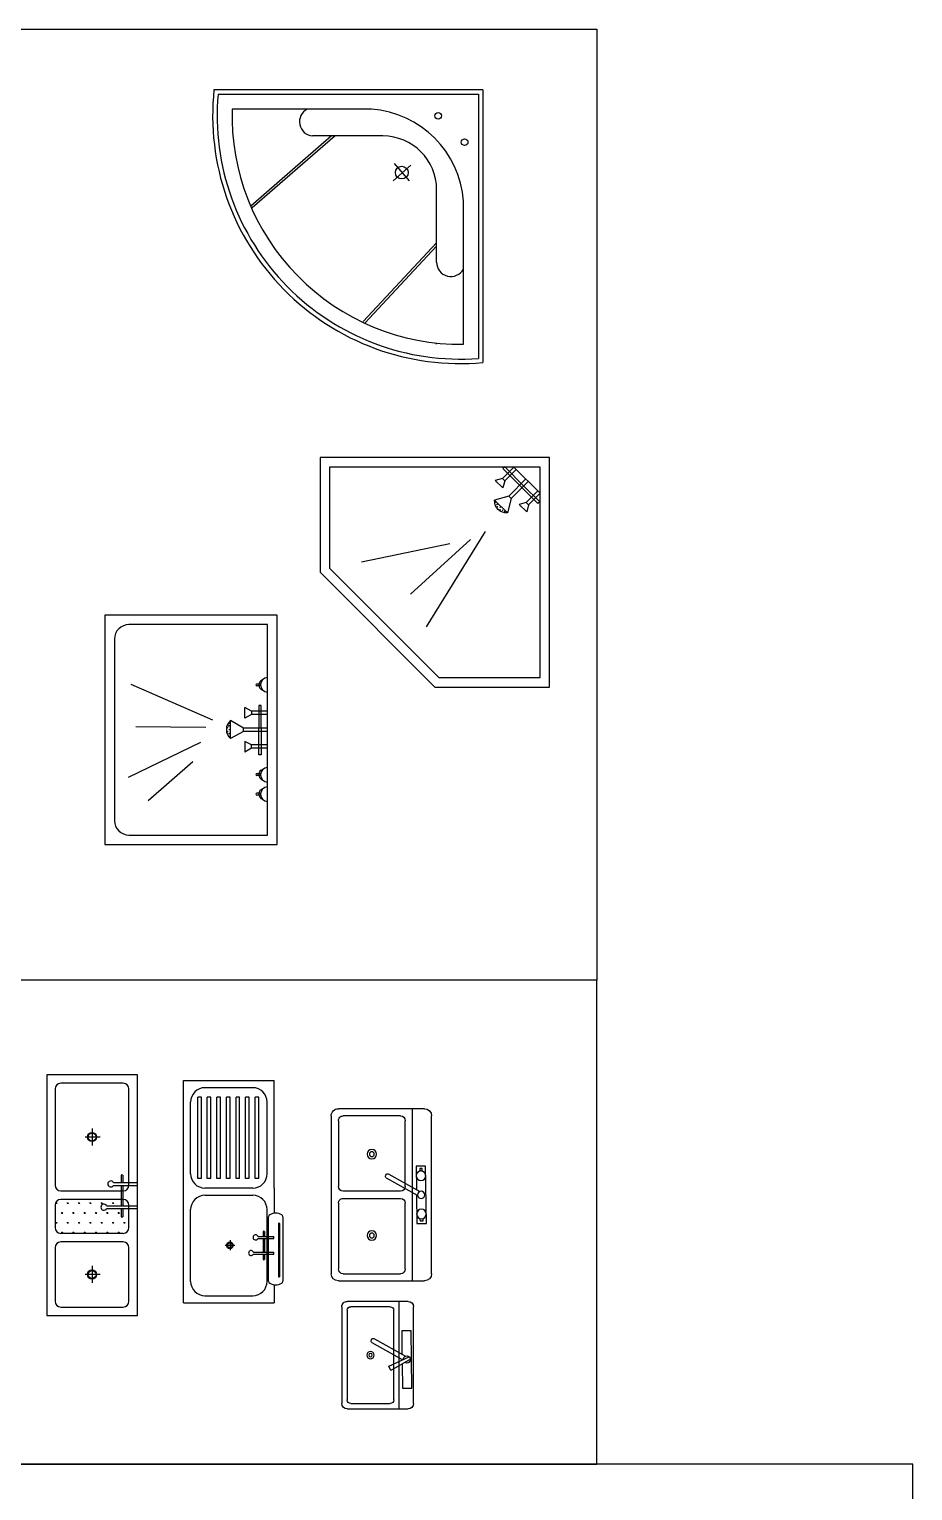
# Model space of a CAD drawing. Header units: metres. Extents: x 3586 to 7307, y 3108 to 6437.
# Drawn here: x 4055.08 to 4055.591, y 3259.959 to 3260.805 of the extents above; entities that cross this region are included whole.
import ezdxf

# ---------------------------------------------------------------- set-up
doc = ezdxf.new("R2010")
doc.units = ezdxf.units.M
doc.layers.add('FURNITURE', color=40, linetype='Continuous')
doc.layers.add('TEXT', color=151, linetype='Continuous')

# ---------------------------------------------------------------- blocks, each defined once
blk = doc.blocks.new('Faucet - kit sink top')
for p, q in [((-5.5, -0.75), (-5.5, -1.25)), ((-4.94278, -0.75), (-5.5, -0.75)), ((-5.5, -1.25), (-4.94278, -1.25)), ((-0.14775, -1.7441), (3.56698, -8.1782)), ((4.43301, -7.6782), (0.71828, -1.2441)), ((4.94278, -0.75), (5.5, -0.75)), ((5.5, -1.25), (4.94278, -1.25)), ((5.5, -0.75), (5.5, -1.25))]:
    blk.add_line(p, q)
blk.add_lwpolyline([(-0.00587, -2), (-6, -2), (-6, 0), (6, 0), (6, -2), (1.15195, -2)])
for centre, radius in [((-4, -1), 1), ((4, -1), 1), ((0, -1), 0.75)]:
    blk.add_circle(centre, radius)
blk.add_arc((4, -7.9282), 0.5, 210, 30)
blk = doc.blocks.new('Sink-double - 36 in top')
for p, q in [((-18, -4), (18, -4)), ((-0.75, -18.5), (-0.75, -6.5)), ((0.75, -6.5), (0.75, -18.5))]:
    blk.add_line(p, q)
for points in [[(-16.5, 0), (16.5, 0)], [(-18, -19.5), (-18, -1.5)], [(18, -1.5), (18, -19.5)], [(-15.5, -5.5), (-1.75, -5.5)], [(1.75, -5.5), (15.5, -5.5)], [(-16.5, -18.5), (-16.5, -6.5)], [(16.5, -6.5), (16.5, -18.5)], [(16.5, -21), (-16.5, -21)], [(-1.75, -19.5), (-15.5, -19.5)], [(15.5, -19.5), (1.75, -19.5)]]:
    blk.add_lwpolyline(points)
for centre, radius in [((-8.5, -12.5), 1), ((-8.5, -12.5), 0.5), ((8.5, -12.5), 1), ((8.5, -12.5), 0.5)]:
    blk.add_circle(centre, radius)
for centre, radius, start, end in [((-16.5, -1.5), 1.5, 90, 180), ((16.5, -1.5), 1.5, 0, 90), ((-15.5, -6.5), 1, 90, 180), ((-1.75, -6.5), 1, 0, 90), ((1.75, -6.5), 1, 90, 180), ((15.5, -6.5), 1, 0, 90), ((-16.5, -19.5), 1.5, 180, 270), ((-15.5, -18.5), 1, 180, 270), ((-1.75, -18.5), 1, 270, 0), ((1.75, -18.5), 1, 180, 270), ((15.5, -18.5), 1, 270, 0), ((16.5, -19.5), 1.5, 270, 0)]:
    blk.add_arc(centre, radius, start, end)
blk = doc.blocks.new('Faucet - single handle top')
for p, q in [((0.08, -0.26), (-2.26, -4.34)), ((-1.37, -4.79), (0.55, -0.5)), ((-0.06, -1.9), (3.57, -8.18)), ((4.43, -7.68), (0.72, -1.24)), ((-2.26, -4.34), (-1.37, -4.79))]:
    blk.add_line(p, q)
for points in [[(-0.92, -2), (-6, -2), (-6, 0), (6, 0), (6, -2), (1.16, -2)], [(-0.01, -2), (-0.12, -2)]]:
    blk.add_lwpolyline(points)
for centre, radius, start, end in [((0, -1), 0.75, 269.2246, 216.2304), ((4, -7.93), 0.5, 210, 30)]:
    blk.add_arc(centre, radius, start, end)
blk = doc.blocks.new('Sink-single - 30 in top')
blk.add_line((-15, -3.999996), (15, -3.999996))
for points in [[(-13.5, 0), (13.5, 0)], [(-15, -18.499996), (-15, -1.5)], [(15, -1.5), (15, -18.499996)], [(-13.5, -17.499996), (-13.5, -6.499996)], [(-12.5, -5.499996), (12.5, -5.499996)], [(13.5, -6.499996), (13.5, -17.499996)], [(13.5, -19.999996), (-13.5, -19.999996)], [(12.5, -18.499996), (-12.5, -18.499996)]]:
    blk.add_lwpolyline(points)
for radius in [1, 0.5]:
    blk.add_circle((0, -11.999996), radius)
for centre, radius, start, end in [((-13.5, -1.5), 1.5, 90, 180), ((13.5, -1.5), 1.5, 0, 90), ((-12.5, -6.499996), 1, 90, 180), ((12.5, -6.499996), 1, 0, 90), ((-13.5, -18.499996), 1.5, 180, 270), ((-12.5, -17.499996), 1, 180, 270), ((12.5, -17.499996), 1, 270, 0), ((13.5, -18.499996), 1.5, 270, 0)]:
    blk.add_arc(centre, radius, start, end)
blk = doc.blocks.new('SHOWER')
at = {"layer": 'FURNITURE'}
for p, q in [((0, 3.87), (0, -3.87)), ((0, 3.87), (3.4, 3.87)), ((0, 3.17), (3.4, 3.17)), ((1.34, 5.25), (1.85, 5.25)), ((1.34, -0.35), (1.34, 5.25)), ((1.85, 5.25), (1.85, -0.24)), ((3.4, 3.87), (4.74, 4.67)), ((3.4, 3.87), (3.4, 3.17)), ((3.4, 3.17), (4.74, 2.43)), ((4.74, 2.43), (4.74, 4.67)), ((0, 0.35), (5.07, 0.35)), ((5.07, 0.35), (7.74, 1.84)), ((5.07, 0.35), (5.07, -0.35)), ((7.74, 1.84), (7.74, -1.95)), ((7.83, 1.38), (8.02, 1.42)), ((7.94, 0.79), (8.12, 0.83)), ((7.95, 1.53), (7.98, 1.34)), ((7.98, 0.1), (8.02, -0.09)), ((8.05, 0.94), (8.09, 0.75)), ((8.22, 0.42), (8.41, 0.46)), ((8.33, 0.57), (8.37, 0.38)), ((0, -0.35), (5.07, -0.35)), ((1.34, -0.35), (1.34, -5.09)), ((1.85, -5.09), (1.85, -0.24)), ((3.4, -3.17), (4.74, -2.43)), ((4.74, -2.43), (4.74, -4.67)), ((5.07, -0.35), (7.74, -1.95)), ((7.86, -1.35), (8.04, -1.31)), ((7.87, -0.05), (8.06, -0.01)), ((7.96, -0.86), (8.15, -0.82)), ((7.97, -1.2), (8.01, -1.39)), ((8.07, -0.71), (8.11, -0.9)), ((8.28, -0.45), (8.46, -0.41)), ((8.39, -0.3), (8.43, -0.48)), ((0, -3.17), (3.4, -3.17)), ((0, -3.87), (3.4, -3.87)), ((1.34, -5.09), (1.85, -5.09)), ((3.4, -3.87), (3.4, -3.17)), ((3.4, -3.87), (4.74, -4.67))]:
    blk.add_line(p, q, dxfattribs=at)
blk.add_arc((6.15, -0.06), 2.47, 310.0194, 49.9806, dxfattribs=at)

msp = doc.modelspace()

# ---------------------------------------------------------------- linework, layer by layer
for p, q in [((4054.19272, 3260.80505), (4055.40858, 3260.80505)), ((4055.40858, 3260.80505), (4055.40858, 3260.25484)), ((4055.40858, 3260.25484), (4054.19272, 3260.25484)), ((4055.40858, 3260.25484), (4054.85462, 3260.25484)), ((4055.40858, 3259.97469), (4055.40858, 3260.25484)), ((4055.59129, 3259.97469), (4054.19272, 3259.97469)), ((4054.85462, 3259.97469), (4055.40858, 3259.97469)), ((4055.59129, 3259.26747), (4055.59129, 3259.97469))]:
    msp.add_line(p, q)
at = {"layer": 'FURNITURE'}
for p, q in [((4055.34261, 3260.77004), (4055.18707, 3260.77004)), ((4055.18943, 3260.76745), (4055.34002, 3260.76745)), ((4055.34002, 3260.76745), (4055.34002, 3260.61451)), ((4055.34261, 3260.77004), (4055.34261, 3260.61212)), ((4055.27814, 3260.75884), (4055.19755, 3260.75884)), ((4055.25511, 3260.74328), (4055.20834, 3260.70262)), ((4055.25709, 3260.74328), (4055.2092, 3260.70164)), ((4055.28475, 3260.74328), (4055.24406, 3260.74328)), ((4055.301, 3260.72642), (4055.29064, 3260.7174)), ((4055.30016, 3260.71728), (4055.29149, 3260.72726)), ((4055.31585, 3260.67015), (4055.31585, 3260.71217)), ((4055.33141, 3260.62276), (4055.33141, 3260.70557)), ((4055.31585, 3260.68151), (4055.27332, 3260.63587)), ((4055.31585, 3260.67961), (4055.27427, 3260.63498)), ((4055.31585, 3260.62276), (4055.31585, 3260.62349)), ((4055.09031, 3260.20003), (4055.09031, 3260.06069)), ((4055.14276, 3260.20003), (4055.09031, 3260.20003)), ((4055.14276, 3260.06069), (4055.14276, 3260.20003)), ((4055.09522, 3260.19184), (4055.09522, 3260.1361)), ((4055.13457, 3260.19511), (4055.0985, 3260.19511)), ((4055.13785, 3260.1361), (4055.13785, 3260.19184)), ((4055.16939, 3260.19671), (4055.22196, 3260.19671)), ((4055.16939, 3260.13445), (4055.16939, 3260.19671)), ((4055.20951, 3260.19256), (4055.18184, 3260.19256)), ((4055.22196, 3260.13445), (4055.22196, 3260.19671)), ((4055.17354, 3260.14275), (4055.17354, 3260.18426)), ((4055.17769, 3260.13998), (4055.17769, 3260.18702)), ((4055.17976, 3260.18702), (4055.17769, 3260.18702)), ((4055.17976, 3260.13998), (4055.17976, 3260.18702)), ((4055.18322, 3260.13998), (4055.18322, 3260.18702)), ((4055.1853, 3260.18702), (4055.18322, 3260.18702)), ((4055.1853, 3260.13998), (4055.1853, 3260.18702)), ((4055.18876, 3260.13998), (4055.18876, 3260.18702)), ((4055.19083, 3260.18702), (4055.18876, 3260.18702)), ((4055.19083, 3260.13998), (4055.19083, 3260.18702)), ((4055.19429, 3260.13998), (4055.19429, 3260.18702)), ((4055.19637, 3260.18702), (4055.19429, 3260.18702)), ((4055.19637, 3260.13998), (4055.19637, 3260.18702)), ((4055.19983, 3260.13998), (4055.19983, 3260.18702)), ((4055.2019, 3260.18702), (4055.19983, 3260.18702)), ((4055.2019, 3260.13998), (4055.2019, 3260.18702)), ((4055.20536, 3260.13998), (4055.20536, 3260.18702)), ((4055.20743, 3260.18702), (4055.20536, 3260.18702)), ((4055.20743, 3260.13998), (4055.20743, 3260.18702)), ((4055.21089, 3260.13998), (4055.21089, 3260.18702)), ((4055.21297, 3260.18702), (4055.21089, 3260.18702)), ((4055.21297, 3260.13998), (4055.21297, 3260.18702)), ((4055.21781, 3260.14275), (4055.21781, 3260.18426)), ((4055.11653, 3260.16902), (4055.11653, 3260.15905)), ((4055.12116, 3260.16397), (4055.11247, 3260.16397)), ((4055.17976, 3260.13998), (4055.17769, 3260.13998)), ((4055.1853, 3260.13998), (4055.18322, 3260.13998)), ((4055.19083, 3260.13998), (4055.18876, 3260.13998)), ((4055.19637, 3260.13998), (4055.19429, 3260.13998)), ((4055.2019, 3260.13998), (4055.19983, 3260.13998)), ((4055.20743, 3260.13998), (4055.20536, 3260.13998)), ((4055.21297, 3260.13998), (4055.21089, 3260.13998)), ((4055.0985, 3260.13282), (4055.13457, 3260.13282)), ((4055.16939, 3260.06804), (4055.16939, 3260.13445)), ((4055.20951, 3260.13445), (4055.18184, 3260.13445)), ((4055.22196, 3260.13445), (4055.22196, 3260.11989)), ((4055.09522, 3260.12463), (4055.09522, 3260.11151)), ((4055.09553, 3260.12572), (4055.09635, 3260.12572)), ((4055.09573, 3260.12572), (4055.0956, 3260.12595)), ((4055.09584, 3260.12572), (4055.09584, 3260.12605)), ((4055.09594, 3260.12572), (4055.09594, 3260.12613)), ((4055.09604, 3260.12572), (4055.09604, 3260.12605)), ((4055.09614, 3260.12572), (4055.09627, 3260.12595)), ((4055.13457, 3260.1279), (4055.0985, 3260.1279)), ((4055.10209, 3260.12572), (4055.10291, 3260.12572)), ((4055.10229, 3260.12572), (4055.10216, 3260.12595)), ((4055.10239, 3260.12572), (4055.10239, 3260.12605)), ((4055.1025, 3260.12572), (4055.1025, 3260.12613)), ((4055.1026, 3260.12572), (4055.1026, 3260.12605)), ((4055.1027, 3260.12572), (4055.10283, 3260.12595)), ((4055.10864, 3260.12572), (4055.10946, 3260.12572)), ((4055.10885, 3260.12572), (4055.10872, 3260.12595)), ((4055.10895, 3260.12572), (4055.10895, 3260.12605)), ((4055.10905, 3260.12572), (4055.10905, 3260.12613)), ((4055.10916, 3260.12572), (4055.10916, 3260.12605)), ((4055.10926, 3260.12572), (4055.10939, 3260.12595)), ((4055.1152, 3260.12572), (4055.11602, 3260.12572)), ((4055.1154, 3260.12572), (4055.11527, 3260.12595)), ((4055.11551, 3260.12572), (4055.11551, 3260.12605)), ((4055.11561, 3260.12572), (4055.11561, 3260.12613)), ((4055.11571, 3260.12572), (4055.11571, 3260.12605)), ((4055.11581, 3260.12572), (4055.11595, 3260.12595)), ((4055.12176, 3260.12572), (4055.12258, 3260.12572)), ((4055.12196, 3260.12572), (4055.12183, 3260.12595)), ((4055.12206, 3260.12572), (4055.12206, 3260.12605)), ((4055.12217, 3260.12572), (4055.12217, 3260.12613)), ((4055.12227, 3260.12572), (4055.12227, 3260.12605)), ((4055.12237, 3260.12572), (4055.1225, 3260.12595)), ((4055.12831, 3260.12572), (4055.12913, 3260.12572)), ((4055.12852, 3260.12572), (4055.12839, 3260.12595)), ((4055.12862, 3260.12572), (4055.12862, 3260.12605)), ((4055.12872, 3260.12572), (4055.12872, 3260.12613)), ((4055.12883, 3260.12572), (4055.12883, 3260.12605)), ((4055.12893, 3260.12572), (4055.12906, 3260.12595)), ((4055.13785, 3260.11151), (4055.13785, 3260.12463)), ((4055.18184, 3260.1303), (4055.20951, 3260.1303)), ((4055.09553, 3260.11437), (4055.09635, 3260.11437)), ((4055.09573, 3260.11437), (4055.0956, 3260.11459)), ((4055.09584, 3260.11437), (4055.09584, 3260.1147)), ((4055.09594, 3260.11437), (4055.09594, 3260.11478)), ((4055.09604, 3260.11437), (4055.09604, 3260.1147)), ((4055.09614, 3260.11437), (4055.09627, 3260.11459)), ((4055.09881, 3260.12005), (4055.09963, 3260.12005)), ((4055.09901, 3260.12005), (4055.09888, 3260.12027)), ((4055.09911, 3260.12005), (4055.09911, 3260.12037)), ((4055.09922, 3260.12005), (4055.09922, 3260.12046)), ((4055.09932, 3260.12005), (4055.09932, 3260.12037)), ((4055.09942, 3260.12005), (4055.09955, 3260.12027)), ((4055.10209, 3260.11437), (4055.10291, 3260.11437)), ((4055.10229, 3260.11437), (4055.10216, 3260.11459)), ((4055.10239, 3260.11437), (4055.10239, 3260.1147)), ((4055.1025, 3260.11437), (4055.1025, 3260.11478)), ((4055.1026, 3260.11437), (4055.1026, 3260.1147)), ((4055.1027, 3260.11437), (4055.10283, 3260.11459)), ((4055.10536, 3260.12005), (4055.10618, 3260.12005)), ((4055.10557, 3260.12005), (4055.10544, 3260.12027)), ((4055.10567, 3260.12005), (4055.10567, 3260.12037)), ((4055.10577, 3260.12005), (4055.10577, 3260.12046)), ((4055.10588, 3260.12005), (4055.10588, 3260.12037)), ((4055.10598, 3260.12005), (4055.10611, 3260.12027)), ((4055.10864, 3260.11437), (4055.10946, 3260.11437)), ((4055.10885, 3260.11437), (4055.10872, 3260.11459)), ((4055.10895, 3260.11437), (4055.10895, 3260.1147)), ((4055.10905, 3260.11437), (4055.10905, 3260.11478)), ((4055.10916, 3260.11437), (4055.10916, 3260.1147)), ((4055.10926, 3260.11437), (4055.10939, 3260.11459)), ((4055.11192, 3260.12005), (4055.11274, 3260.12005)), ((4055.11213, 3260.12005), (4055.112, 3260.12027)), ((4055.11223, 3260.12005), (4055.11223, 3260.12037)), ((4055.11233, 3260.12005), (4055.11233, 3260.12046)), ((4055.11243, 3260.12005), (4055.11243, 3260.12037)), ((4055.11254, 3260.12005), (4055.11267, 3260.12027)), ((4055.1152, 3260.11437), (4055.11602, 3260.11437)), ((4055.1154, 3260.11437), (4055.11527, 3260.11459)), ((4055.11551, 3260.11437), (4055.11551, 3260.1147)), ((4055.11561, 3260.11437), (4055.11561, 3260.11478)), ((4055.11571, 3260.11437), (4055.11571, 3260.1147)), ((4055.11581, 3260.11437), (4055.11595, 3260.11459)), ((4055.11848, 3260.12005), (4055.1193, 3260.12005)), ((4055.11868, 3260.12005), (4055.11855, 3260.12027)), ((4055.11879, 3260.12005), (4055.11879, 3260.12037)), ((4055.11889, 3260.12005), (4055.11889, 3260.12046)), ((4055.11899, 3260.12005), (4055.11899, 3260.12037)), ((4055.11909, 3260.12005), (4055.11922, 3260.12027)), ((4055.12176, 3260.11437), (4055.12258, 3260.11437)), ((4055.12196, 3260.11437), (4055.12183, 3260.11459)), ((4055.12206, 3260.11437), (4055.12206, 3260.1147)), ((4055.12217, 3260.11437), (4055.12217, 3260.11478)), ((4055.12227, 3260.11437), (4055.12227, 3260.1147)), ((4055.12237, 3260.11437), (4055.1225, 3260.11459)), ((4055.12504, 3260.12005), (4055.12586, 3260.12005)), ((4055.12524, 3260.12005), (4055.12511, 3260.12027)), ((4055.12534, 3260.12005), (4055.12534, 3260.12037)), ((4055.12545, 3260.12005), (4055.12545, 3260.12046)), ((4055.12555, 3260.12005), (4055.12555, 3260.12037)), ((4055.12565, 3260.12005), (4055.12578, 3260.12027)), ((4055.12831, 3260.11437), (4055.12913, 3260.11437)), ((4055.12852, 3260.11437), (4055.12839, 3260.11459)), ((4055.12862, 3260.11437), (4055.12862, 3260.1147)), ((4055.12872, 3260.11437), (4055.12872, 3260.11478)), ((4055.12883, 3260.11437), (4055.12883, 3260.1147)), ((4055.12893, 3260.11437), (4055.12906, 3260.11459)), ((4055.13159, 3260.12005), (4055.13241, 3260.12005)), ((4055.1318, 3260.12005), (4055.13167, 3260.12027)), ((4055.1319, 3260.12005), (4055.1319, 3260.12037)), ((4055.132, 3260.12005), (4055.132, 3260.12046)), ((4055.1321, 3260.12005), (4055.1321, 3260.12037)), ((4055.13221, 3260.12005), (4055.13234, 3260.12027)), ((4055.13487, 3260.11437), (4055.13569, 3260.11437)), ((4055.13508, 3260.11437), (4055.13495, 3260.11459)), ((4055.13518, 3260.11437), (4055.13518, 3260.1147)), ((4055.13528, 3260.11437), (4055.13528, 3260.11478)), ((4055.13538, 3260.11437), (4055.13538, 3260.1147)), ((4055.13549, 3260.11437), (4055.13562, 3260.11459)), ((4055.17354, 3260.08049), (4055.17354, 3260.122)), ((4055.21781, 3260.08049), (4055.21781, 3260.122)), ((4055.21866, 3260.08057), (4055.21866, 3260.11784)), ((4055.21866, 3260.08057), (4055.21866, 3260.11784)), ((4055.22444, 3260.11406), (4055.22444, 3260.08311)), ((4055.22444, 3260.11406), (4055.22444, 3260.08311)), ((4055.22488, 3260.11406), (4055.22488, 3260.08311)), ((4055.22488, 3260.11406), (4055.22488, 3260.08311)), ((4055.22696, 3260.11784), (4055.22696, 3260.08057)), ((4055.22696, 3260.11784), (4055.22696, 3260.08057)), ((4055.13457, 3260.10823), (4055.0985, 3260.10823)), ((4055.09881, 3260.10869), (4055.09963, 3260.10869)), ((4055.09901, 3260.10869), (4055.09888, 3260.10892)), ((4055.09911, 3260.10869), (4055.09911, 3260.10902)), ((4055.09922, 3260.10869), (4055.09922, 3260.1091)), ((4055.09932, 3260.10869), (4055.09932, 3260.10902)), ((4055.09942, 3260.10869), (4055.09955, 3260.10892)), ((4055.10536, 3260.10869), (4055.10618, 3260.10869)), ((4055.10557, 3260.10869), (4055.10544, 3260.10892)), ((4055.10567, 3260.10869), (4055.10567, 3260.10902)), ((4055.10577, 3260.10869), (4055.10577, 3260.1091)), ((4055.10588, 3260.10869), (4055.10588, 3260.10902)), ((4055.10598, 3260.10869), (4055.10611, 3260.10892)), ((4055.11192, 3260.10869), (4055.11274, 3260.10869)), ((4055.11213, 3260.10869), (4055.112, 3260.10892)), ((4055.11223, 3260.10869), (4055.11223, 3260.10902)), ((4055.11233, 3260.10869), (4055.11233, 3260.1091)), ((4055.11243, 3260.10869), (4055.11243, 3260.10902)), ((4055.11254, 3260.10869), (4055.11267, 3260.10892)), ((4055.11848, 3260.10869), (4055.1193, 3260.10869)), ((4055.11868, 3260.10869), (4055.11855, 3260.10892)), ((4055.11879, 3260.10869), (4055.11879, 3260.10902)), ((4055.11889, 3260.10869), (4055.11889, 3260.1091)), ((4055.11899, 3260.10869), (4055.11899, 3260.10902)), ((4055.11909, 3260.10869), (4055.11922, 3260.10892)), ((4055.12504, 3260.10869), (4055.12586, 3260.10869)), ((4055.12524, 3260.10869), (4055.12511, 3260.10892)), ((4055.12534, 3260.10869), (4055.12534, 3260.10902)), ((4055.12545, 3260.10869), (4055.12545, 3260.1091)), ((4055.12555, 3260.10869), (4055.12555, 3260.10902)), ((4055.12565, 3260.10869), (4055.12578, 3260.10892)), ((4055.13159, 3260.10869), (4055.13241, 3260.10869)), ((4055.1318, 3260.10869), (4055.13167, 3260.10892)), ((4055.1319, 3260.10869), (4055.1319, 3260.10902)), ((4055.132, 3260.10869), (4055.132, 3260.1091)), ((4055.1321, 3260.10869), (4055.1321, 3260.10902)), ((4055.13221, 3260.10869), (4055.13234, 3260.10892)), ((4055.21255, 3260.10646), (4055.2217, 3260.10646)), ((4055.21553, 3260.10934), (4055.21553, 3260.10646)), ((4055.21622, 3260.10934), (4055.21622, 3260.10646)), ((4055.2217, 3260.10535), (4055.2217, 3260.10646)), ((4055.09522, 3260.10004), (4055.09522, 3260.06889)), ((4055.13457, 3260.10332), (4055.0985, 3260.10332)), ((4055.13785, 3260.06889), (4055.13785, 3260.10004)), ((4055.19358, 3260.10138), (4055.19905, 3260.10138)), ((4055.19635, 3260.10436), (4055.19635, 3260.09855)), ((4055.2099, 3260.0974), (4055.2217, 3260.0974)), ((4055.21255, 3260.10535), (4055.2217, 3260.10535)), ((4055.21553, 3260.10535), (4055.21553, 3260.0974)), ((4055.21622, 3260.10535), (4055.21622, 3260.0974)), ((4055.2217, 3260.0963), (4055.2217, 3260.0974)), ((4055.11653, 3260.08951), (4055.11653, 3260.07955)), ((4055.2099, 3260.0963), (4055.2217, 3260.0963)), ((4055.21553, 3260.0963), (4055.21553, 3260.09311)), ((4055.21622, 3260.0963), (4055.21622, 3260.09311)), ((4055.12116, 3260.08446), (4055.11247, 3260.08446)), ((4055.18184, 3260.07219), (4055.20951, 3260.07219)), ((4055.22196, 3260.07852), (4055.22196, 3260.06804)), ((4055.0985, 3260.06561), (4055.13457, 3260.06561)), ((4055.16939, 3260.06804), (4055.22196, 3260.06804)), ((4055.09031, 3260.06069), (4055.14276, 3260.06069))]:
    msp.add_line(p, q, dxfattribs=at)
at = {"layer": 'FURNITURE', "ltscale": 0.25}
for p, q in [((4055.34391, 3260.51436), (4055.3098, 3260.45928)), ((4055.32351, 3260.50736), (4055.27235, 3260.49671)), ((4055.33538, 3260.5098), (4055.30067, 3260.47815)), ((4055.21404, 3260.42615), (4055.21193, 3260.42615)), ((4055.21404, 3260.42505), (4055.21193, 3260.42505)), ((4055.21404, 3260.37427), (4055.21193, 3260.37427)), ((4055.21404, 3260.37316), (4055.21193, 3260.37316)), ((4055.21404, 3260.36299), (4055.21193, 3260.36299)), ((4055.21404, 3260.36189), (4055.21193, 3260.36189))]:
    msp.add_line(p, q, dxfattribs=at)
at = {"layer": 'FURNITURE', "color": 252, "ltscale": 0.25}
for p, q in [((4055.18649, 3260.40514), (4055.13922, 3260.42578)), ((4055.18237, 3260.40101), (4055.14185, 3260.40138)), ((4055.17937, 3260.39237), (4055.13734, 3260.3721)), ((4055.17486, 3260.38111), (4055.14898, 3260.35859))]:
    msp.add_line(p, q, dxfattribs=at)
at = {"layer": 'FURNITURE', "color": 7}
for p, q in [((4055.13332, 3260.14193), (4055.13332, 3260.13765)), ((4055.13434, 3260.14193), (4055.13434, 3260.13765)), ((4055.12891, 3260.13765), (4055.14246, 3260.13765)), ((4055.12891, 3260.13602), (4055.14246, 3260.13602)), ((4055.13332, 3260.13602), (4055.13332, 3260.12425)), ((4055.13434, 3260.13602), (4055.13434, 3260.12425)), ((4055.12499, 3260.12425), (4055.14246, 3260.12425)), ((4055.12499, 3260.12261), (4055.14246, 3260.12261)), ((4055.13332, 3260.12261), (4055.13332, 3260.11789)), ((4055.13434, 3260.12261), (4055.13434, 3260.11789))]:
    msp.add_line(p, q, dxfattribs=at)
at = {"layer": 'FURNITURE', "ltscale": 0.25}
for points in [[(4055.31484, 3260.4244), (4055.38125, 3260.4244), (4055.38125, 3260.55722), (4055.24843, 3260.55722), (4055.24843, 3260.49081)], [(4055.31713, 3260.42994), (4055.37571, 3260.42994), (4055.37571, 3260.55169), (4055.25396, 3260.55169), (4055.25396, 3260.4931)], [(4055.12401, 3260.46607), (4055.12401, 3260.33325), (4055.22362, 3260.33325), (4055.22362, 3260.46607)]]:
    msp.add_lwpolyline(points, close=True, dxfattribs=at)
msp.add_lwpolyline([(4055.12954, 3260.45223), (4055.12954, 3260.34708, 0.414214), (4055.13784, 3260.33878), (4055.21809, 3260.33878), (4055.21809, 3260.46053), (4055.13784, 3260.46053, 0.414214)], format="xyb", close=True, dxfattribs=at)
at = {"layer": 'FURNITURE'}
for centre, radius in [((4055.31679, 3260.75494), 0.00193), ((4055.33207, 3260.7397), 0.00193), ((4055.29571, 3260.7221), 0.00371), ((4055.11653, 3260.16397), 0.00264), ((4055.11653, 3260.16397), 0.00231), ((4055.19628, 3260.10135), 0.00194), ((4055.19628, 3260.10135), 0.00138), ((4055.11653, 3260.08446), 0.00264), ((4055.11653, 3260.08446), 0.00231)]:
    msp.add_circle(centre, radius, dxfattribs=at)
for centre, radius, start, end in [((4055.32984, 3260.75509), 0.14354, 174.02198, 275.10641), ((4055.32984, 3260.75509), 0.14095, 174.97038, 274.14329), ((4055.32984, 3260.75509), 0.13234, 178.37809, 270.68074), ((4055.24481, 3260.75152), 0.00827, 117.81673, 264.81925), ((4055.27396, 3260.70139), 0.0576, 4.16049, 85.83951), ((4055.28475, 3260.71217), 0.03111, 0, 90), ((4055.32413, 3260.67022), 0.00827, 179.52655, 331.68989), ((4055.0985, 3260.19184), 0.00328, 90, 180), ((4055.13457, 3260.19184), 0.00328, 0, 90), ((4055.18184, 3260.18426), 0.0083, 90, 180), ((4055.20951, 3260.18426), 0.0083, 0, 0), ((4055.20951, 3260.18426), 0.0083, 0, 90), ((4055.18184, 3260.14275), 0.0083, 180, 270), ((4055.20951, 3260.14275), 0.0083, 270, 0), ((4055.0985, 3260.1361), 0.00328, 180, 270), ((4055.13457, 3260.1361), 0.00328, 270, 0), ((4055.0985, 3260.12463), 0.00328, 90, 180), ((4055.13457, 3260.12463), 0.00328, 0, 90), ((4055.18184, 3260.122), 0.0083, 90, 180), ((4055.20951, 3260.122), 0.0083, 0, 90), ((4055.22004, 3260.11784), 0.00138, 119.11136, 180), ((4055.22004, 3260.11784), 0.00138, 119.11136, 180), ((4055.22281, 3260.11287), 0.00707, 60.88864, 119.11136), ((4055.22281, 3260.11287), 0.00707, 60.88864, 119.11136), ((4055.22466, 3260.11391), 0.000269, 34.21404, 145.78596), ((4055.22466, 3260.11391), 0.000269, 34.21404, 145.78596), ((4055.22558, 3260.11784), 0.00138, 0, 60.88864), ((4055.22558, 3260.11784), 0.00138, 0, 60.88864), ((4055.0985, 3260.11151), 0.00328, 180, 270), ((4055.13457, 3260.11151), 0.00328, 270, 0), ((4055.21117, 3260.1059), 0.00149, 21.75761, 338.24239), ((4055.21587, 3260.10886), 0.000591, 54.30107, 125.69893), ((4055.0985, 3260.10004), 0.00328, 90, 180), ((4055.13457, 3260.10004), 0.00328, 0, 90), ((4055.20856, 3260.09685), 0.00145, 22.43568, 337.56432), ((4055.21587, 3260.09385), 0.000817, 245.04933, 294.95067), ((4055.18184, 3260.08049), 0.0083, 180, 270), ((4055.20951, 3260.08049), 0.0083, 270, 0), ((4055.22004, 3260.08057), 0.00138, 180, 240.88864), ((4055.22004, 3260.08057), 0.00138, 180, 240.88864), ((4055.22466, 3260.08342), 0.000378, 233.988, 306.012), ((4055.22466, 3260.08342), 0.000378, 233.988, 306.012), ((4055.22558, 3260.08057), 0.00138, 299.11136, 0), ((4055.22558, 3260.08057), 0.00138, 299.11136, 0), ((4055.22281, 3260.08554), 0.00707, 240.88864, 299.11136), ((4055.22281, 3260.08554), 0.00707, 240.88864, 299.11136), ((4055.0985, 3260.06889), 0.00328, 180, 270), ((4055.13457, 3260.06889), 0.00328, 270, 0)]:
    msp.add_arc(centre, radius, start, end, dxfattribs=at)
at = {"layer": 'FURNITURE', "ltscale": 0.25}
for centre, radius, start, end in [((4055.21604, 3260.4256), 0.00306, 107.17417, 256.1641), ((4055.2183, 3260.42566), 0.00426, 92.85981, 267.14019), ((4055.21193, 3260.4256), 0.000552, 90, 270), ((4055.21604, 3260.37371), 0.00306, 103.8359, 252.82583), ((4055.2183, 3260.37365), 0.00426, 92.85981, 267.14019), ((4055.21193, 3260.37371), 0.000552, 90, 270), ((4055.21193, 3260.36244), 0.000552, 90, 270), ((4055.21604, 3260.36244), 0.00306, 103.8359, 252.82583), ((4055.2183, 3260.36237), 0.00426, 92.85981, 267.14019)]:
    msp.add_arc(centre, radius, start, end, dxfattribs=at)
at = {"layer": 'FURNITURE', "color": 7}
for centre, radius, start, end in [((4055.13383, 3260.14122), 0.000875, 54.30107, 125.69893), ((4055.12737, 3260.13684), 0.00175, 27.89412, 332.10588), ((4055.12344, 3260.12343), 0.00175, 27.89412, 332.10588), ((4055.13383, 3260.11899), 0.00121, 245.04933, 294.95067)]:
    msp.add_arc(centre, radius, start, end, dxfattribs=at)

# ---------------------------------------------------------------- block references
for name, p, xscale, yscale, zscale, rotation in [('Sink-double - 36 in top', (4055.31298, 3260.13057), -0.002767070103712768, 0.002767070103712768, 0.002767070103712768, 270), ('Faucet - kit sink top', (4055.30971, 3260.13057), -0.002767070103712768, 0.002767070103712768, 0.002767070103712768, 270.7351681837188), ('Sink-single - 30 in top', (4055.30253, 3260.0378), -0.002075302577784576, 0.002075302577784576, 0.002075302577784576, 270), ('Faucet - single handle top', (4055.30139, 3260.03529), -0.002767070103712768, 0.002767070103712768, 0.002767070103712768, 270.7351681837188)]:
    msp.add_blockref(name, p, dxfattribs=dict(xscale=xscale, yscale=yscale, zscale=zscale, rotation=rotation))
at = {"layer": 'FURNITURE', "ltscale": 0.25, "xscale": 0.002767070103712768, "yscale": 0.002767070103712768, "zscale": 0.002767070103712768, "rotation": 180}
msp.add_blockref('SHOWER', (4055.21809, 3260.39966), dxfattribs=at)
at = {"layer": 'TEXT', "ltscale": 0.25, "xscale": -0.002767070103712768, "yscale": 0.002767070103712768, "zscale": 0.002767070103712768, "rotation": 44.99999999999081}
msp.add_blockref('SHOWER', (4055.36815, 3260.54412), dxfattribs=at)

doc.saveas('drawing.dxf')
